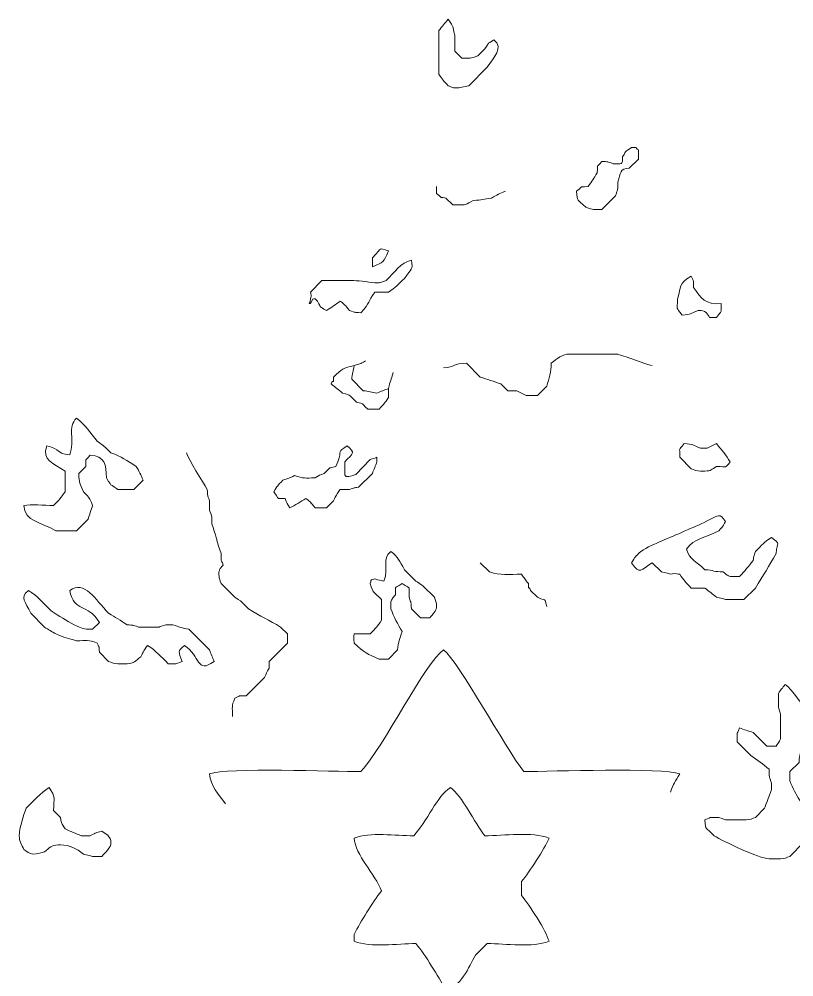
# Model space of a CAD drawing. Header units: centimetres. Extents: x -27.1 to 25.8, y -20 to 19.
# Drawn here: x -14.399 to -10.588, y -8.822 to -4.111 of the extents above; entities that cross this region are included whole.
import ezdxf

# ---------------------------------------------------------------- set-up
doc = ezdxf.new("R2010")
doc.units = ezdxf.units.CM
doc.header["$MEASUREMENT"] = 0
doc.layers.add('layer 1', color=7, linetype='Continuous')

msp = doc.modelspace()

# ---------------------------------------------------------------- linework, layer by layer
at = {"layer": 'layer 1', "color": 225, "lineweight": 0}
for points, knots in [([(-12.33386, -4.16777), (-12.33386, -4.16777), (-12.33386, -4.38215), (-12.33386, -4.38215), (-12.33386, -4.38215), (-12.31549, -4.40963), (-12.31313, -4.41212), (-12.28875, -4.43854), (-12.28875, -4.43854), (-12.28141, -4.4419), (-12.26187, -4.44984), (-12.25492, -4.44983), (-12.25492, -4.44983), (-12.22785, -4.44983), (-12.2122, -4.44329), (-12.18722, -4.43854), (-12.18722, -4.43854), (-12.18722, -4.43854), (-12.09694, -4.34829), (-12.09694, -4.34829), (-12.09694, -4.34829), (-12.06294, -4.29628), (-12.01435, -4.25475), (-12.0631, -4.21289), (-12.0631, -4.21289), (-12.10241, -4.2386), (-12.08174, -4.2197), (-12.10823, -4.25802), (-12.10823, -4.25802), (-12.10823, -4.25802), (-12.14207, -4.29186), (-12.14207, -4.29186), (-12.14207, -4.29186), (-12.18389, -4.30541), (-12.17437, -4.30315), (-12.22106, -4.30315), (-12.22106, -4.30315), (-12.22106, -4.30315), (-12.2549, -4.26931), (-12.2549, -4.26931), (-12.2549, -4.26931), (-12.2549, -4.26931), (-12.2549, -4.19032), (-12.2549, -4.19032), (-12.2549, -4.19032), (-12.27161, -4.13883), (-12.25665, -4.15637), (-12.28875, -4.11133), (-12.28875, -4.11133), (-12.30586, -4.13253), (-12.31676, -4.14652), (-12.33386, -4.16777)], [0, 0, 0, 0, 0.0714286, 0.0714286, 0.0714286, 0.0714286, 0.1428571, 0.1428571, 0.1428571, 0.1428571, 0.2142857, 0.2142857, 0.2142857, 0.2142857, 0.2857143, 0.2857143, 0.2857143, 0.2857143, 0.3571429, 0.3571429, 0.3571429, 0.3571429, 0.4285714, 0.4285714, 0.4285714, 0.4285714, 0.5, 0.5, 0.5, 0.5, 0.5714286, 0.5714286, 0.5714286, 0.5714286, 0.6428571, 0.6428571, 0.6428571, 0.6428571, 0.7142857, 0.7142857, 0.7142857, 0.7142857, 0.7857143, 0.7857143, 0.7857143, 0.7857143, 0.8571429, 0.8571429, 0.8571429, 0.8571429, 1, 1, 1, 1]), ([(-11.47634, -4.82216), (-11.50946, -4.81119), (-11.49711, -4.81363), (-11.53276, -4.81089), (-11.53276, -4.81089), (-11.56629, -4.85694), (-11.54952, -4.80856), (-11.5553, -4.86729), (-11.5553, -4.86729), (-11.57325, -4.89724), (-11.57743, -4.90585), (-11.60043, -4.93498), (-11.60043, -4.93498), (-11.65929, -4.93961), (-11.61156, -4.92528), (-11.65683, -4.95757), (-11.65683, -4.95757), (-11.65125, -5.01427), (-11.65644, -4.99084), (-11.61172, -5.03654), (-11.61172, -5.03654), (-11.56991, -5.05009), (-11.57942, -5.04783), (-11.53273, -5.04783), (-11.53273, -5.04783), (-11.53273, -5.04783), (-11.46504, -4.98012), (-11.46504, -4.98012), (-11.46504, -4.98012), (-11.45213, -4.94028), (-11.45472, -4.95678), (-11.45377, -4.91243), (-11.45377, -4.91243), (-11.43857, -4.86894), (-11.44467, -4.84475), (-11.39731, -4.84473), (-11.39731, -4.84473), (-11.39731, -4.84473), (-11.35219, -4.79962), (-11.35219, -4.79962), (-11.35219, -4.79962), (-11.35219, -4.79962), (-11.35218, -4.7545), (-11.35218, -4.7545), (-11.35218, -4.7545), (-11.37781, -4.74053), (-11.34521, -4.7432), (-11.38602, -4.7432), (-11.38602, -4.7432), (-11.42534, -4.76893), (-11.40468, -4.75001), (-11.43115, -4.78834), (-11.43115, -4.78834), (-11.42682, -4.82988), (-11.43894, -4.82219), (-11.47634, -4.82216)], [0, 0, 0, 0, 0.0666667, 0.0666667, 0.0666667, 0.0666667, 0.1333333, 0.1333333, 0.1333333, 0.1333333, 0.2, 0.2, 0.2, 0.2, 0.2666667, 0.2666667, 0.2666667, 0.2666667, 0.3333333, 0.3333333, 0.3333333, 0.3333333, 0.4, 0.4, 0.4, 0.4, 0.4666667, 0.4666667, 0.4666667, 0.4666667, 0.5333333, 0.5333333, 0.5333333, 0.5333333, 0.6, 0.6, 0.6, 0.6, 0.6666667, 0.6666667, 0.6666667, 0.6666667, 0.7333333, 0.7333333, 0.7333333, 0.7333333, 0.8, 0.8, 0.8, 0.8, 0.8666667, 0.8666667, 0.8666667, 0.8666667, 1, 1, 1, 1]), ([(-12.34511, -4.93498), (-12.34511, -4.93498), (-12.34511, -4.96882), (-12.34511, -4.96882), (-12.34511, -4.96882), (-12.2987, -5.00552), (-12.34373, -4.97953), (-12.29999, -4.9914), (-12.29999, -4.9914), (-12.29999, -4.9914), (-12.26613, -5.02525), (-12.26613, -5.02525), (-12.26613, -5.02525), (-12.26613, -5.02525), (-12.20973, -5.02524), (-12.20973, -5.02524), (-12.20973, -5.02524), (-12.18528, -5.01644), (-12.18594, -5.01528), (-12.1646, -5.00268), (-12.1646, -5.00268), (-12.12001, -5.00174), (-12.11594, -4.99459), (-12.07434, -4.99141), (-12.07434, -4.99141), (-12.04604, -4.97447), (-12.03693, -4.96969), (-12.00665, -4.95755)], [0, 0, 0, 0, 0.125, 0.125, 0.125, 0.125, 0.25, 0.25, 0.25, 0.25, 0.375, 0.375, 0.375, 0.375, 0.5, 0.5, 0.5, 0.5, 0.625, 0.625, 0.625, 0.625, 0.75, 0.75, 0.75, 0.75, 1, 1, 1, 1]), ([(-12.58208, -5.25091), (-12.635, -5.23557), (-12.60655, -5.23145), (-12.66107, -5.28475), (-12.66107, -5.28475), (-12.66107, -5.28475), (-12.66107, -5.32988), (-12.66107, -5.32988), (-12.66107, -5.32988), (-12.60354, -5.30555), (-12.6064, -5.30843), (-12.58208, -5.25091)], [0, 0, 0, 0, 0.25, 0.25, 0.25, 0.25, 0.5, 0.5, 0.5, 0.5, 1, 1, 1, 1]), ([(-12.95437, -5.48785), (-12.94777, -5.48402), (-12.93926, -5.48745), (-12.93181, -5.49912), (-12.93181, -5.49912), (-12.90747, -5.53949), (-12.92702, -5.51991), (-12.88668, -5.54424), (-12.88668, -5.54424), (-12.86156, -5.52888), (-12.84412, -5.5145), (-12.81899, -5.49912), (-12.81899, -5.49912), (-12.79168, -5.51953), (-12.80004, -5.51267), (-12.77386, -5.54425), (-12.77386, -5.54425), (-12.74074, -5.55522), (-12.75312, -5.55278), (-12.71747, -5.55552), (-12.71747, -5.55552), (-12.67123, -5.50547), (-12.68479, -5.50171), (-12.64977, -5.45399), (-12.64977, -5.45399), (-12.64977, -5.45399), (-12.58208, -5.45397), (-12.58208, -5.45397), (-12.58208, -5.45397), (-12.54661, -5.43001), (-12.53552, -5.41871), (-12.50309, -5.38629), (-12.50309, -5.38629), (-12.46956, -5.335), (-12.46005, -5.34792), (-12.46926, -5.29604), (-12.46926, -5.29604), (-12.52158, -5.31106), (-12.55144, -5.35563), (-12.59339, -5.39757), (-12.59339, -5.39757), (-12.62947, -5.40926), (-12.61106, -5.40582), (-12.64979, -5.40886), (-12.64979, -5.40886), (-12.6852, -5.40235), (-12.73987, -5.3968), (-12.76258, -5.39759), (-12.76258, -5.39759), (-12.76258, -5.39759), (-12.90925, -5.39757), (-12.90925, -5.39757), (-12.90925, -5.39757), (-12.90925, -5.39757), (-12.96567, -5.45399), (-12.96567, -5.45399), (-12.96567, -5.45399), (-12.96261, -5.46697), (-12.95911, -5.4745), (-12.97131, -5.51039), (-12.97131, -5.51039), (-12.96251, -5.50724), (-12.96918, -5.51632), (-12.95437, -5.48785)], [0, 0, 0, 0, 0.0588235, 0.0588235, 0.0588235, 0.0588235, 0.1176471, 0.1176471, 0.1176471, 0.1176471, 0.1764706, 0.1764706, 0.1764706, 0.1764706, 0.2352941, 0.2352941, 0.2352941, 0.2352941, 0.2941176, 0.2941176, 0.2941176, 0.2941176, 0.3529412, 0.3529412, 0.3529412, 0.3529412, 0.4117647, 0.4117647, 0.4117647, 0.4117647, 0.4705882, 0.4705882, 0.4705882, 0.4705882, 0.5294118, 0.5294118, 0.5294118, 0.5294118, 0.5882353, 0.5882353, 0.5882353, 0.5882353, 0.6470588, 0.6470588, 0.6470588, 0.6470588, 0.7058824, 0.7058824, 0.7058824, 0.7058824, 0.7647059, 0.7647059, 0.7647059, 0.7647059, 0.8235294, 0.8235294, 0.8235294, 0.8235294, 0.8823529, 0.8823529, 0.8823529, 0.8823529, 1, 1, 1, 1]), ([(-11.00243, -5.57808), (-11.00243, -5.57808), (-10.96859, -5.57809), (-10.96859, -5.57809), (-10.96859, -5.57809), (-10.93767, -5.5347), (-10.94734, -5.57099), (-10.94602, -5.51041), (-10.94602, -5.51041), (-11.02532, -5.51605), (-11.04166, -5.48623), (-11.08145, -5.43143), (-11.08145, -5.43143), (-11.08239, -5.38577), (-11.07844, -5.41105), (-11.09274, -5.37501), (-11.09274, -5.37501), (-11.15814, -5.41592), (-11.13932, -5.4227), (-11.16043, -5.48785), (-11.16043, -5.48785), (-11.16043, -5.54866), (-11.16979, -5.52199), (-11.13787, -5.56684), (-11.13787, -5.56684), (-11.09255, -5.56333), (-11.09871, -5.56023), (-11.05888, -5.54426), (-11.05888, -5.54426), (-11.02041, -5.54026), (-11.01186, -5.56534), (-11.00243, -5.57808)], [0, 0, 0, 0, 0.1111111, 0.1111111, 0.1111111, 0.1111111, 0.2222222, 0.2222222, 0.2222222, 0.2222222, 0.3333333, 0.3333333, 0.3333333, 0.3333333, 0.4444444, 0.4444444, 0.4444444, 0.4444444, 0.5555556, 0.5555556, 0.5555556, 0.5555556, 0.6666667, 0.6666667, 0.6666667, 0.6666667, 0.7777778, 0.7777778, 0.7777778, 0.7777778, 1, 1, 1, 1]), ([(-12.69491, -5.79246), (-12.72854, -5.81012), (-12.71738, -5.80581), (-12.75131, -5.81502), (-12.75131, -5.81502), (-12.80528, -5.82642), (-12.81081, -5.83263), (-12.85286, -5.87144), (-12.85286, -5.87144), (-12.85286, -5.9164), (-12.85098, -5.87469), (-12.86415, -5.90528), (-12.86415, -5.90528), (-12.84324, -5.92215), (-12.82858, -5.9335), (-12.80773, -5.95041), (-12.80773, -5.95041), (-12.7595, -5.96427), (-12.78015, -5.9563), (-12.74004, -5.99553), (-12.74004, -5.99553), (-12.69461, -6.00788), (-12.72482, -5.99226), (-12.68364, -6.02939), (-12.68364, -6.02939), (-12.68364, -6.02939), (-12.62724, -6.02937), (-12.62724, -6.02937), (-12.62724, -6.02937), (-12.60282, -6.00286), (-12.60061, -6.00032), (-12.5821, -5.97298), (-12.5821, -5.97298), (-12.5821, -5.97298), (-12.5821, -5.92785), (-12.5821, -5.92785), (-12.5821, -5.92785), (-12.5743, -5.89078), (-12.56735, -5.88593), (-12.55955, -5.84886)], [0, 0, 0, 0, 0.0909091, 0.0909091, 0.0909091, 0.0909091, 0.1818182, 0.1818182, 0.1818182, 0.1818182, 0.2727273, 0.2727273, 0.2727273, 0.2727273, 0.3636364, 0.3636364, 0.3636364, 0.3636364, 0.4545455, 0.4545455, 0.4545455, 0.4545455, 0.5454545, 0.5454545, 0.5454545, 0.5454545, 0.6363636, 0.6363636, 0.6363636, 0.6363636, 0.7272727, 0.7272727, 0.7272727, 0.7272727, 0.8181818, 0.8181818, 0.8181818, 0.8181818, 1, 1, 1, 1]), ([(-12.31126, -5.82632), (-12.25189, -5.82174), (-12.26366, -5.80517), (-12.19843, -5.80376), (-12.19843, -5.80376), (-12.19843, -5.80376), (-12.13074, -5.87145), (-12.13074, -5.87145), (-12.13074, -5.87145), (-12.097, -5.88313), (-12.06295, -5.89362), (-12.02919, -5.90529), (-12.02919, -5.90529), (-12.02919, -5.90529), (-11.99535, -5.93915), (-11.99535, -5.93915), (-11.99535, -5.93915), (-11.99535, -5.93915), (-11.95023, -5.93915), (-11.95023, -5.93915), (-11.95023, -5.93915), (-11.94303, -5.94325), (-11.91293, -5.9576), (-11.9051, -5.9617), (-11.9051, -5.9617), (-11.9051, -5.9617), (-11.8487, -5.96171), (-11.8487, -5.96171), (-11.8487, -5.96171), (-11.8487, -5.96171), (-11.80357, -5.91657), (-11.80357, -5.91657), (-11.80357, -5.91657), (-11.7915, -5.87937), (-11.78193, -5.84612), (-11.78101, -5.80376), (-11.78101, -5.80376), (-11.75336, -5.78194), (-11.72718, -5.75862), (-11.69074, -5.75863), (-11.69074, -5.75863), (-11.69074, -5.75863), (-11.48765, -5.75862), (-11.48765, -5.75862), (-11.48765, -5.75862), (-11.48765, -5.75862), (-11.45381, -5.75863), (-11.45381, -5.75863), (-11.45381, -5.75863), (-11.40793, -5.77349), (-11.32345, -5.80683), (-11.28456, -5.81502)], [0, 0, 0, 0, 0.0714286, 0.0714286, 0.0714286, 0.0714286, 0.1428571, 0.1428571, 0.1428571, 0.1428571, 0.2142857, 0.2142857, 0.2142857, 0.2142857, 0.2857143, 0.2857143, 0.2857143, 0.2857143, 0.3571429, 0.3571429, 0.3571429, 0.3571429, 0.4285714, 0.4285714, 0.4285714, 0.4285714, 0.5, 0.5, 0.5, 0.5, 0.5714286, 0.5714286, 0.5714286, 0.5714286, 0.6428571, 0.6428571, 0.6428571, 0.6428571, 0.7142857, 0.7142857, 0.7142857, 0.7142857, 0.7857143, 0.7857143, 0.7857143, 0.7857143, 0.8571429, 0.8571429, 0.8571429, 0.8571429, 1, 1, 1, 1]), ([(-12.75128, -5.81502), (-12.75603, -5.84012), (-12.76051, -5.85593), (-12.76258, -5.88271), (-12.76258, -5.88271), (-12.76258, -5.88271), (-12.70615, -5.93914), (-12.70615, -5.93914), (-12.70615, -5.93914), (-12.67937, -5.94119), (-12.66357, -5.94566), (-12.63846, -5.9504), (-12.63846, -5.9504), (-12.61997, -5.94282), (-12.60064, -5.93529), (-12.58206, -5.92785)], [0, 0, 0, 0, 0.2, 0.2, 0.2, 0.2, 0.4, 0.4, 0.4, 0.4, 0.6, 0.6, 0.6, 0.6, 1, 1, 1, 1]), ([(-13.82309, -6.31149), (-13.87089, -6.28023), (-13.89475, -6.26483), (-13.94721, -6.2438), (-13.94721, -6.2438), (-13.97689, -6.21474), (-13.9832, -6.2088), (-14.0149, -6.18737), (-14.0149, -6.18737), (-14.04808, -6.14646), (-14.07585, -6.10144), (-14.11645, -6.07455), (-14.11645, -6.07455), (-14.16476, -6.11605), (-14.12147, -6.18083), (-14.15029, -6.25507), (-14.15029, -6.25507), (-14.22119, -6.24807), (-14.18894, -6.22557), (-14.26311, -6.20995), (-14.26311, -6.20995), (-14.28904, -6.28068), (-14.23094, -6.29606), (-14.17285, -6.33406), (-14.17285, -6.33406), (-14.17285, -6.33406), (-14.17286, -6.4356), (-14.17286, -6.4356), (-14.17286, -6.4356), (-14.19429, -6.4673), (-14.20024, -6.47363), (-14.22925, -6.50329), (-14.22925, -6.50329), (-14.27895, -6.50329), (-14.33983, -6.4961), (-14.37593, -6.50329), (-14.37593, -6.50329), (-14.37313, -6.58399), (-14.28887, -6.58493), (-14.21798, -6.6274), (-14.21798, -6.6274), (-14.21798, -6.6274), (-14.11643, -6.6274), (-14.11643, -6.6274), (-14.11643, -6.6274), (-14.11643, -6.6274), (-14.06002, -6.57098), (-14.06002, -6.57098), (-14.06002, -6.57098), (-14.05221, -6.5484), (-14.04529, -6.52589), (-14.03746, -6.50329), (-14.03746, -6.50329), (-14.05666, -6.45786), (-14.04624, -6.47498), (-14.08259, -6.43559), (-14.08259, -6.43559), (-14.0998, -6.39265), (-14.10405, -6.39571), (-14.10515, -6.34533), (-14.10515, -6.34533), (-14.10515, -6.34533), (-14.07132, -6.3115), (-14.07132, -6.3115), (-14.07132, -6.3115), (-14.06668, -6.25261), (-14.08101, -6.30036), (-14.04874, -6.25508), (-14.04874, -6.25508), (-13.97695, -6.26218), (-13.97121, -6.30206), (-13.96976, -6.3679), (-13.96976, -6.3679), (-13.96909, -6.36925), (-13.94842, -6.39983), (-13.9472, -6.40176), (-13.9472, -6.40176), (-13.94586, -6.40243), (-13.91527, -6.42308), (-13.91335, -6.42432), (-13.91335, -6.42432), (-13.91335, -6.42432), (-13.83436, -6.42432), (-13.83436, -6.42432), (-13.83436, -6.42432), (-13.83436, -6.42432), (-13.78923, -6.37919), (-13.78923, -6.37919), (-13.78923, -6.37919), (-13.80146, -6.34876), (-13.80633, -6.33991), (-13.82309, -6.31149)], [0, 0, 0, 0, 0.0416667, 0.0416667, 0.0416667, 0.0416667, 0.0833333, 0.0833333, 0.0833333, 0.0833333, 0.125, 0.125, 0.125, 0.125, 0.1666667, 0.1666667, 0.1666667, 0.1666667, 0.2083333, 0.2083333, 0.2083333, 0.2083333, 0.25, 0.25, 0.25, 0.25, 0.2916667, 0.2916667, 0.2916667, 0.2916667, 0.3333333, 0.3333333, 0.3333333, 0.3333333, 0.375, 0.375, 0.375, 0.375, 0.4166667, 0.4166667, 0.4166667, 0.4166667, 0.4583333, 0.4583333, 0.4583333, 0.4583333, 0.5, 0.5, 0.5, 0.5, 0.5416667, 0.5416667, 0.5416667, 0.5416667, 0.5833333, 0.5833333, 0.5833333, 0.5833333, 0.625, 0.625, 0.625, 0.625, 0.6666667, 0.6666667, 0.6666667, 0.6666667, 0.7083333, 0.7083333, 0.7083333, 0.7083333, 0.75, 0.75, 0.75, 0.75, 0.7916667, 0.7916667, 0.7916667, 0.7916667, 0.8333333, 0.8333333, 0.8333333, 0.8333333, 0.875, 0.875, 0.875, 0.875, 0.9166667, 0.9166667, 0.9166667, 0.9166667, 1, 1, 1, 1]), ([(-12.79683, -6.34429), (-12.79686, -6.36833), (-12.78285, -6.36396), (-12.74301, -6.35103), (-12.74301, -6.35103), (-12.74301, -6.35103), (-12.67235, -6.27763), (-12.67235, -6.27763), (-12.67235, -6.27763), (-12.67168, -6.27736), (-12.64041, -6.26701), (-12.63846, -6.26633), (-12.63846, -6.26633), (-12.63846, -6.26633), (-12.63844, -6.28888), (-12.63844, -6.28888), (-12.63844, -6.28888), (-12.64588, -6.30748), (-12.6534, -6.32679), (-12.66099, -6.34532), (-12.66099, -6.34532), (-12.66099, -6.34532), (-12.72868, -6.413), (-12.72868, -6.413), (-12.72868, -6.413), (-12.75447, -6.41799), (-12.74607, -6.41434), (-12.7738, -6.42429), (-12.7738, -6.42429), (-12.7738, -6.42429), (-12.81893, -6.42428), (-12.81893, -6.42428), (-12.81893, -6.42428), (-12.84012, -6.45316), (-12.83828, -6.45019), (-12.85278, -6.48071), (-12.85278, -6.48071), (-12.85278, -6.48071), (-12.88662, -6.51455), (-12.88662, -6.51455), (-12.88662, -6.51455), (-12.88662, -6.51455), (-12.94302, -6.51454), (-12.94302, -6.51454), (-12.94302, -6.51454), (-12.96921, -6.48298), (-12.96085, -6.48983), (-12.98815, -6.46942), (-12.98815, -6.46942), (-13.01411, -6.48472), (-13.03964, -6.50292), (-13.06714, -6.51455), (-13.06714, -6.51455), (-13.08048, -6.49368), (-13.08126, -6.4929), (-13.08973, -6.46942), (-13.08973, -6.46942), (-13.08973, -6.46942), (-13.1236, -6.46941), (-13.1236, -6.46941), (-13.1236, -6.46941), (-13.1248, -6.46777), (-13.14569, -6.43609), (-13.14617, -6.43556), (-13.14617, -6.43556), (-13.12686, -6.40354), (-13.12947, -6.40821), (-13.10104, -6.37917), (-13.10104, -6.37917), (-13.07728, -6.37128), (-13.06689, -6.36694), (-13.04463, -6.35659), (-13.04463, -6.35659), (-12.9978, -6.37178), (-12.99436, -6.36789), (-12.94308, -6.36787), (-12.94308, -6.36787), (-12.92126, -6.35391), (-12.92126, -6.35487), (-12.89796, -6.34533), (-12.89796, -6.34533), (-12.85658, -6.30721), (-12.88538, -6.32408), (-12.84157, -6.31147), (-12.84157, -6.31147), (-12.84157, -6.31147), (-12.8303, -6.2889), (-12.8303, -6.2889), (-12.8303, -6.2889), (-12.81017, -6.2269), (-12.8359, -6.24436), (-12.78517, -6.20994), (-12.78517, -6.20994), (-12.7425, -6.24657), (-12.7576, -6.2458), (-12.79646, -6.28891), (-12.79646, -6.28891), (-12.79646, -6.28891), (-12.79683, -6.34429), (-12.79683, -6.34429)], [0, 0, 0, 0, 0.0384615, 0.0384615, 0.0384615, 0.0384615, 0.0769231, 0.0769231, 0.0769231, 0.0769231, 0.1153846, 0.1153846, 0.1153846, 0.1153846, 0.1538462, 0.1538462, 0.1538462, 0.1538462, 0.1923077, 0.1923077, 0.1923077, 0.1923077, 0.2307692, 0.2307692, 0.2307692, 0.2307692, 0.2692308, 0.2692308, 0.2692308, 0.2692308, 0.3076923, 0.3076923, 0.3076923, 0.3076923, 0.3461538, 0.3461538, 0.3461538, 0.3461538, 0.3846154, 0.3846154, 0.3846154, 0.3846154, 0.4230769, 0.4230769, 0.4230769, 0.4230769, 0.4615385, 0.4615385, 0.4615385, 0.4615385, 0.5, 0.5, 0.5, 0.5, 0.5384615, 0.5384615, 0.5384615, 0.5384615, 0.5769231, 0.5769231, 0.5769231, 0.5769231, 0.6153846, 0.6153846, 0.6153846, 0.6153846, 0.6538462, 0.6538462, 0.6538462, 0.6538462, 0.6923077, 0.6923077, 0.6923077, 0.6923077, 0.7307692, 0.7307692, 0.7307692, 0.7307692, 0.7692308, 0.7692308, 0.7692308, 0.7692308, 0.8076923, 0.8076923, 0.8076923, 0.8076923, 0.8461538, 0.8461538, 0.8461538, 0.8461538, 0.8846154, 0.8846154, 0.8846154, 0.8846154, 0.9230769, 0.9230769, 0.9230769, 0.9230769, 1, 1, 1, 1]), ([(-10.96867, -6.19865), (-10.97587, -6.20275), (-11.00599, -6.2171), (-11.01379, -6.22121), (-11.01379, -6.22121), (-11.01379, -6.22121), (-11.04763, -6.2212), (-11.04763, -6.2212), (-11.04763, -6.2212), (-11.08745, -6.20525), (-11.08129, -6.20212), (-11.12662, -6.19864), (-11.12662, -6.19864), (-11.15754, -6.24203), (-11.14787, -6.20574), (-11.14918, -6.26633), (-11.14918, -6.26633), (-11.14918, -6.26633), (-11.09278, -6.32274), (-11.09278, -6.32274), (-11.09278, -6.32274), (-11.0763, -6.32867), (-11.06705, -6.33401), (-11.04765, -6.33401), (-11.04765, -6.33401), (-11.04765, -6.33401), (-11.02509, -6.33401), (-11.02509, -6.33401), (-11.02509, -6.33401), (-10.99225, -6.33401), (-10.99442, -6.32631), (-10.96869, -6.31147), (-10.96869, -6.31147), (-10.90953, -6.31146), (-10.9295, -6.32207), (-10.901, -6.2889), (-10.901, -6.2889), (-10.92029, -6.2574), (-10.94457, -6.22839), (-10.96867, -6.19865)], [0, 0, 0, 0, 0.0909091, 0.0909091, 0.0909091, 0.0909091, 0.1818182, 0.1818182, 0.1818182, 0.1818182, 0.2727273, 0.2727273, 0.2727273, 0.2727273, 0.3636364, 0.3636364, 0.3636364, 0.3636364, 0.4545455, 0.4545455, 0.4545455, 0.4545455, 0.5454545, 0.5454545, 0.5454545, 0.5454545, 0.6363636, 0.6363636, 0.6363636, 0.6363636, 0.7272727, 0.7272727, 0.7272727, 0.7272727, 0.8181818, 0.8181818, 0.8181818, 0.8181818, 1, 1, 1, 1]), ([(-13.57497, -6.24377), (-13.56479, -6.27918), (-13.49654, -6.38568), (-13.47342, -6.42428), (-13.47342, -6.42428), (-13.47036, -6.46302), (-13.47382, -6.44463), (-13.46213, -6.48069), (-13.46213, -6.48069), (-13.46213, -6.48069), (-13.46213, -6.52581), (-13.46213, -6.52581), (-13.46213, -6.52581), (-13.46186, -6.52648), (-13.45153, -6.55779), (-13.45085, -6.55965), (-13.45085, -6.55965), (-13.45085, -6.55965), (-13.45085, -6.5935), (-13.45085, -6.5935), (-13.45085, -6.5935), (-13.43389, -6.64258), (-13.4227, -6.69111), (-13.40573, -6.74018), (-13.40573, -6.74018), (-13.40573, -6.78552), (-13.40768, -6.76251), (-13.39444, -6.79659), (-13.39444, -6.79659), (-13.41788, -6.82003), (-13.40937, -6.81701), (-13.417, -6.83042), (-13.417, -6.83042), (-13.41396, -6.86917), (-13.4174, -6.85076), (-13.40574, -6.88684), (-13.40574, -6.88684), (-13.40574, -6.88684), (-13.33804, -6.95454), (-13.33804, -6.95454), (-13.33804, -6.95454), (-13.3367, -6.95521), (-13.30611, -6.97588), (-13.3042, -6.97709), (-13.3042, -6.97709), (-13.3042, -6.97709), (-13.27035, -7.01095), (-13.27035, -7.01095), (-13.27035, -7.01095), (-13.2141, -7.04772), (-13.16742, -7.06824), (-13.11239, -7.10121), (-13.11239, -7.10121), (-13.11239, -7.10121), (-13.07854, -7.13504), (-13.07854, -7.13504), (-13.07854, -7.13504), (-13.07854, -7.13504), (-13.07856, -7.18017), (-13.07856, -7.18017), (-13.07856, -7.18017), (-13.07856, -7.18017), (-13.16882, -7.27043), (-13.16882, -7.27043), (-13.16882, -7.27043), (-13.16882, -7.27043), (-13.16882, -7.30427), (-13.16882, -7.30427), (-13.16882, -7.30427), (-13.18279, -7.32611), (-13.18184, -7.32609), (-13.19138, -7.34942), (-13.19138, -7.34942), (-13.19138, -7.34942), (-13.28164, -7.43967), (-13.28164, -7.43967), (-13.28164, -7.43967), (-13.32698, -7.43968), (-13.30395, -7.43773), (-13.33805, -7.45095), (-13.33805, -7.45095), (-13.35481, -7.49414), (-13.34933, -7.49236), (-13.34933, -7.54121)], [0, 0, 0, 0, 0.0454545, 0.0454545, 0.0454545, 0.0454545, 0.0909091, 0.0909091, 0.0909091, 0.0909091, 0.1363636, 0.1363636, 0.1363636, 0.1363636, 0.1818182, 0.1818182, 0.1818182, 0.1818182, 0.2272727, 0.2272727, 0.2272727, 0.2272727, 0.2727273, 0.2727273, 0.2727273, 0.2727273, 0.3181818, 0.3181818, 0.3181818, 0.3181818, 0.3636364, 0.3636364, 0.3636364, 0.3636364, 0.4090909, 0.4090909, 0.4090909, 0.4090909, 0.4545455, 0.4545455, 0.4545455, 0.4545455, 0.5, 0.5, 0.5, 0.5, 0.5454545, 0.5454545, 0.5454545, 0.5454545, 0.5909091, 0.5909091, 0.5909091, 0.5909091, 0.6363636, 0.6363636, 0.6363636, 0.6363636, 0.6818182, 0.6818182, 0.6818182, 0.6818182, 0.7272727, 0.7272727, 0.7272727, 0.7272727, 0.7727273, 0.7727273, 0.7727273, 0.7727273, 0.8181818, 0.8181818, 0.8181818, 0.8181818, 0.8636364, 0.8636364, 0.8636364, 0.8636364, 0.9090909, 0.9090909, 0.9090909, 0.9090909, 1, 1, 1, 1]), ([(-10.69789, -6.66122), (-10.7359, -6.68448), (-10.74374, -6.6958), (-10.77686, -6.7289), (-10.77686, -6.7289), (-10.78684, -6.75665), (-10.78316, -6.74825), (-10.78815, -6.77404), (-10.78815, -6.77404), (-10.81338, -6.80515), (-10.8257, -6.82219), (-10.85584, -6.85302), (-10.85584, -6.85302), (-10.85584, -6.85302), (-10.90097, -6.85302), (-10.90097, -6.85302), (-10.90097, -6.85302), (-10.92857, -6.84044), (-10.91194, -6.84853), (-10.93481, -6.83047), (-10.93481, -6.83047), (-10.97942, -6.82953), (-10.98347, -6.82236), (-11.02508, -6.81919), (-11.02508, -6.81919), (-11.07191, -6.77338), (-11.0993, -6.77341), (-11.11534, -6.71763), (-11.11534, -6.71763), (-11.07876, -6.66244), (-11.02201, -6.66606), (-10.95739, -6.62737), (-10.95739, -6.62737), (-10.93093, -6.60092), (-10.93928, -6.60831), (-10.92354, -6.58224), (-10.92354, -6.58224), (-10.95477, -6.54017), (-10.9542, -6.54963), (-11.0138, -6.57911), (-11.0138, -6.57911), (-11.05525, -6.59962), (-11.08557, -6.61172), (-11.12664, -6.63016), (-11.12664, -6.63016), (-11.19966, -6.66295), (-11.27288, -6.68812), (-11.34102, -6.72892), (-11.34102, -6.72892), (-11.36969, -6.75759), (-11.36709, -6.75418), (-11.38614, -6.78535), (-11.38614, -6.78535), (-11.34361, -6.84804), (-11.34127, -6.81878), (-11.28459, -6.78534), (-11.28459, -6.78534), (-11.28459, -6.78534), (-11.23947, -6.83047), (-11.23947, -6.83047), (-11.23947, -6.83047), (-11.21524, -6.83555), (-11.22005, -6.83322), (-11.19434, -6.84174), (-11.19434, -6.84174), (-11.16104, -6.83476), (-11.16034, -6.84107), (-11.14921, -6.84175), (-11.14921, -6.84175), (-11.12779, -6.87344), (-11.12183, -6.87978), (-11.09281, -6.90944), (-11.09281, -6.90944), (-11.09281, -6.90944), (-11.02512, -6.90946), (-11.02512, -6.90946), (-11.02512, -6.90946), (-11.00422, -6.9263), (-10.98957, -6.93767), (-10.96872, -6.95457), (-10.96872, -6.95457), (-10.94448, -6.95965), (-10.9493, -6.95732), (-10.92359, -6.96586), (-10.92359, -6.96586), (-10.92359, -6.96586), (-10.83334, -6.96586), (-10.83334, -6.96586), (-10.83334, -6.96586), (-10.83334, -6.96586), (-10.77691, -6.90944), (-10.77691, -6.90944), (-10.77691, -6.90944), (-10.73753, -6.84923), (-10.71074, -6.79927), (-10.67537, -6.7402), (-10.67537, -6.7402), (-10.67196, -6.67827), (-10.64922, -6.69898), (-10.69789, -6.66122)], [0, 0, 0, 0, 0.0384615, 0.0384615, 0.0384615, 0.0384615, 0.0769231, 0.0769231, 0.0769231, 0.0769231, 0.1153846, 0.1153846, 0.1153846, 0.1153846, 0.1538462, 0.1538462, 0.1538462, 0.1538462, 0.1923077, 0.1923077, 0.1923077, 0.1923077, 0.2307692, 0.2307692, 0.2307692, 0.2307692, 0.2692308, 0.2692308, 0.2692308, 0.2692308, 0.3076923, 0.3076923, 0.3076923, 0.3076923, 0.3461538, 0.3461538, 0.3461538, 0.3461538, 0.3846154, 0.3846154, 0.3846154, 0.3846154, 0.4230769, 0.4230769, 0.4230769, 0.4230769, 0.4615385, 0.4615385, 0.4615385, 0.4615385, 0.5, 0.5, 0.5, 0.5, 0.5384615, 0.5384615, 0.5384615, 0.5384615, 0.5769231, 0.5769231, 0.5769231, 0.5769231, 0.6153846, 0.6153846, 0.6153846, 0.6153846, 0.6538462, 0.6538462, 0.6538462, 0.6538462, 0.6923077, 0.6923077, 0.6923077, 0.6923077, 0.7307692, 0.7307692, 0.7307692, 0.7307692, 0.7692308, 0.7692308, 0.7692308, 0.7692308, 0.8076923, 0.8076923, 0.8076923, 0.8076923, 0.8461538, 0.8461538, 0.8461538, 0.8461538, 0.8846154, 0.8846154, 0.8846154, 0.8846154, 0.9230769, 0.9230769, 0.9230769, 0.9230769, 1, 1, 1, 1]), ([(-12.60456, -6.87561), (-12.6288, -6.87052), (-12.62398, -6.87285), (-12.64969, -6.86432), (-12.64969, -6.86432), (-12.67846, -6.87517), (-12.66139, -6.85811), (-12.67225, -6.88688), (-12.67225, -6.88688), (-12.65795, -6.93663), (-12.65551, -6.92621), (-12.61585, -6.96587), (-12.61585, -6.96587), (-12.61585, -6.96587), (-12.61585, -7.06742), (-12.61585, -7.06742), (-12.61585, -7.06742), (-12.63727, -7.09912), (-12.64324, -7.10544), (-12.67227, -7.13511), (-12.67227, -7.13511), (-12.67227, -7.13511), (-12.75124, -7.13511), (-12.75124, -7.13511), (-12.75124, -7.13511), (-12.75244, -7.15261), (-12.75509, -7.14664), (-12.75124, -7.18024), (-12.75124, -7.18024), (-12.70425, -7.22362), (-12.68249, -7.23703), (-12.62714, -7.25923), (-12.62714, -7.25923), (-12.62714, -7.25923), (-12.58201, -7.25924), (-12.58201, -7.25924), (-12.58201, -7.25924), (-12.58201, -7.25924), (-12.53687, -7.2141), (-12.53687, -7.2141), (-12.53687, -7.2141), (-12.53368, -7.17242), (-12.52708, -7.16075), (-12.51433, -7.12385), (-12.51433, -7.12385), (-12.53743, -7.08527), (-12.5542, -7.05222), (-12.57072, -7.011), (-12.57072, -7.011), (-12.57072, -7.011), (-12.57072, -6.97716), (-12.57072, -6.97716), (-12.57072, -6.97716), (-12.55815, -6.94955), (-12.56624, -6.9662), (-12.54816, -6.94331), (-12.54816, -6.94331), (-12.54265, -6.88732), (-12.56243, -6.91955), (-12.51432, -6.88693), (-12.51432, -6.88693), (-12.46842, -6.91806), (-12.48179, -6.89389), (-12.48047, -6.95461), (-12.48047, -6.95461), (-12.4695, -6.98773), (-12.47194, -6.97537), (-12.4692, -7.01102), (-12.4692, -7.01102), (-12.4692, -7.01102), (-12.42407, -7.05615), (-12.42407, -7.05615), (-12.42407, -7.05615), (-12.42407, -7.05615), (-12.37894, -7.05616), (-12.37894, -7.05616), (-12.37894, -7.05616), (-12.36623, -7.0404), (-12.34509, -7.02118), (-12.34511, -6.99973), (-12.34511, -6.99973), (-12.34509, -6.9801), (-12.35079, -6.97144), (-12.35638, -6.95461), (-12.35638, -6.95461), (-12.35638, -6.95461), (-12.4128, -6.89821), (-12.4128, -6.89821), (-12.4128, -6.89821), (-12.41413, -6.89754), (-12.44471, -6.87686), (-12.44663, -6.87564), (-12.44663, -6.87564), (-12.44663, -6.87564), (-12.50303, -6.81925), (-12.50303, -6.81925), (-12.50303, -6.81925), (-12.52897, -6.77593), (-12.5314, -6.75866), (-12.57072, -6.72896), (-12.57072, -6.72896), (-12.61797, -6.76954), (-12.57696, -6.80448), (-12.60456, -6.87561)], [0, 0, 0, 0, 0.037037, 0.037037, 0.037037, 0.037037, 0.0740741, 0.0740741, 0.0740741, 0.0740741, 0.1111111, 0.1111111, 0.1111111, 0.1111111, 0.1481481, 0.1481481, 0.1481481, 0.1481481, 0.1851852, 0.1851852, 0.1851852, 0.1851852, 0.2222222, 0.2222222, 0.2222222, 0.2222222, 0.2592593, 0.2592593, 0.2592593, 0.2592593, 0.2962963, 0.2962963, 0.2962963, 0.2962963, 0.3333333, 0.3333333, 0.3333333, 0.3333333, 0.3703704, 0.3703704, 0.3703704, 0.3703704, 0.4074074, 0.4074074, 0.4074074, 0.4074074, 0.4444444, 0.4444444, 0.4444444, 0.4444444, 0.4814815, 0.4814815, 0.4814815, 0.4814815, 0.5185185, 0.5185185, 0.5185185, 0.5185185, 0.5555556, 0.5555556, 0.5555556, 0.5555556, 0.5925926, 0.5925926, 0.5925926, 0.5925926, 0.6296296, 0.6296296, 0.6296296, 0.6296296, 0.6666667, 0.6666667, 0.6666667, 0.6666667, 0.7037037, 0.7037037, 0.7037037, 0.7037037, 0.7407407, 0.7407407, 0.7407407, 0.7407407, 0.7777778, 0.7777778, 0.7777778, 0.7777778, 0.8148148, 0.8148148, 0.8148148, 0.8148148, 0.8518519, 0.8518519, 0.8518519, 0.8518519, 0.8888889, 0.8888889, 0.8888889, 0.8888889, 0.9259259, 0.9259259, 0.9259259, 0.9259259, 1, 1, 1, 1]), ([(-12.1307, -6.78534), (-12.1307, -6.78534), (-12.08558, -6.83047), (-12.08558, -6.83047), (-12.08558, -6.83047), (-12.03201, -6.84784), (-11.98745, -6.84175), (-11.92762, -6.84174), (-11.92762, -6.84174), (-11.91396, -6.86309), (-11.91026, -6.86644), (-11.89377, -6.88688), (-11.89377, -6.88688), (-11.89377, -6.93184), (-11.89566, -6.89014), (-11.8825, -6.92073), (-11.8825, -6.92073), (-11.8825, -6.92073), (-11.84867, -6.95456), (-11.84867, -6.95456), (-11.84867, -6.95456), (-11.79531, -6.9811), (-11.81945, -6.94978), (-11.80353, -6.99967)], [0, 0, 0, 0, 0.1428571, 0.1428571, 0.1428571, 0.1428571, 0.2857143, 0.2857143, 0.2857143, 0.2857143, 0.4285714, 0.4285714, 0.4285714, 0.4285714, 0.5714286, 0.5714286, 0.5714286, 0.5714286, 0.7142857, 0.7142857, 0.7142857, 0.7142857, 1, 1, 1, 1]), ([(-13.46209, -7.21408), (-13.46209, -7.21408), (-13.56364, -7.11254), (-13.56364, -7.11254), (-13.56364, -7.11254), (-13.59562, -7.10647), (-13.61296, -7.10023), (-13.64261, -7.08998), (-13.64261, -7.08998), (-13.64261, -7.08998), (-13.67646, -7.08998), (-13.67646, -7.08998), (-13.67646, -7.08998), (-13.67712, -7.09025), (-13.70841, -7.10057), (-13.7103, -7.10124), (-13.7103, -7.10124), (-13.7103, -7.10124), (-13.7667, -7.10125), (-13.7667, -7.10125), (-13.7667, -7.10125), (-13.7667, -7.10125), (-13.77799, -7.10125), (-13.77799, -7.10125), (-13.77799, -7.10125), (-13.77799, -7.10125), (-13.81183, -7.10124), (-13.81183, -7.10124), (-13.81183, -7.10124), (-13.84495, -7.09026), (-13.83259, -7.09271), (-13.86824, -7.08998), (-13.86824, -7.08998), (-13.89947, -7.06955), (-13.92698, -7.05242), (-13.9585, -7.03355), (-13.9585, -7.03355), (-14.02458, -6.96748), (-14.07689, -6.86842), (-14.15031, -6.92073), (-14.15031, -6.92073), (-14.12667, -7.03291), (-14.06417, -6.97973), (-14.00363, -7.07869), (-14.00363, -7.07869), (-14.00363, -7.07869), (-14.03747, -7.11252), (-14.03747, -7.11252), (-14.03747, -7.11252), (-14.08934, -7.11133), (-14.08343, -7.11055), (-14.12773, -7.08996), (-14.12773, -7.08996), (-14.16837, -7.06823), (-14.20135, -7.04793), (-14.24057, -7.02227), (-14.24057, -7.02227), (-14.27974, -6.9831), (-14.30878, -6.94803), (-14.3534, -6.92073), (-14.3534, -6.92073), (-14.39883, -6.95976), (-14.36612, -6.97368), (-14.34212, -7.03355), (-14.34212, -7.03355), (-14.34212, -7.03355), (-14.27443, -7.10125), (-14.27443, -7.10125), (-14.27443, -7.10125), (-14.25404, -7.11487), (-14.23905, -7.12385), (-14.21802, -7.13508), (-14.21802, -7.13508), (-14.17724, -7.15404), (-14.15744, -7.15565), (-14.11649, -7.16892), (-14.11649, -7.16892), (-14.06648, -7.16894), (-14.05936, -7.16297), (-14.01493, -7.18021), (-14.01493, -7.18021), (-14.00088, -7.21282), (-14.00687, -7.1843), (-14.00364, -7.22534), (-14.00364, -7.22534), (-14.00364, -7.22534), (-13.95851, -7.27047), (-13.95851, -7.27047), (-13.95851, -7.27047), (-13.94204, -7.2764), (-13.93278, -7.28174), (-13.9134, -7.28174), (-13.9134, -7.28174), (-13.9134, -7.28174), (-13.86826, -7.28176), (-13.86826, -7.28176), (-13.86826, -7.28176), (-13.83475, -7.28176), (-13.82551, -7.26757), (-13.80058, -7.2479), (-13.80058, -7.2479), (-13.78608, -7.21741), (-13.78791, -7.22035), (-13.76672, -7.19151), (-13.76672, -7.19151), (-13.72422, -7.22022), (-13.70335, -7.24359), (-13.66517, -7.28177), (-13.66517, -7.28177), (-13.6188, -7.28176), (-13.63607, -7.28547), (-13.59748, -7.27047), (-13.59748, -7.27047), (-13.61415, -7.21904), (-13.62211, -7.22234), (-13.58619, -7.1915), (-13.58619, -7.1915), (-13.50507, -7.24226), (-13.52964, -7.33468), (-13.43953, -7.27049), (-13.43953, -7.27049), (-13.44738, -7.25135), (-13.45528, -7.23347), (-13.46209, -7.21408)], [0, 0, 0, 0, 0.03125, 0.03125, 0.03125, 0.03125, 0.0625, 0.0625, 0.0625, 0.0625, 0.09375, 0.09375, 0.09375, 0.09375, 0.125, 0.125, 0.125, 0.125, 0.15625, 0.15625, 0.15625, 0.15625, 0.1875, 0.1875, 0.1875, 0.1875, 0.21875, 0.21875, 0.21875, 0.21875, 0.25, 0.25, 0.25, 0.25, 0.28125, 0.28125, 0.28125, 0.28125, 0.3125, 0.3125, 0.3125, 0.3125, 0.34375, 0.34375, 0.34375, 0.34375, 0.375, 0.375, 0.375, 0.375, 0.40625, 0.40625, 0.40625, 0.40625, 0.4375, 0.4375, 0.4375, 0.4375, 0.46875, 0.46875, 0.46875, 0.46875, 0.5, 0.5, 0.5, 0.5, 0.53125, 0.53125, 0.53125, 0.53125, 0.5625, 0.5625, 0.5625, 0.5625, 0.59375, 0.59375, 0.59375, 0.59375, 0.625, 0.625, 0.625, 0.625, 0.65625, 0.65625, 0.65625, 0.65625, 0.6875, 0.6875, 0.6875, 0.6875, 0.71875, 0.71875, 0.71875, 0.71875, 0.75, 0.75, 0.75, 0.75, 0.78125, 0.78125, 0.78125, 0.78125, 0.8125, 0.8125, 0.8125, 0.8125, 0.84375, 0.84375, 0.84375, 0.84375, 0.875, 0.875, 0.875, 0.875, 0.90625, 0.90625, 0.90625, 0.90625, 0.9375, 0.9375, 0.9375, 0.9375, 1, 1, 1, 1]), ([(-13.38307, -7.97003), (-13.42031, -7.92409), (-13.45753, -7.88227), (-13.46206, -7.82334), (-13.46206, -7.82334), (-13.3804, -7.79166), (-12.84843, -7.81205), (-12.71741, -7.81205), (-12.71741, -7.81205), (-12.60765, -7.69317), (-12.39905, -7.27229), (-12.31125, -7.21408), (-12.31125, -7.21408), (-12.23556, -7.27118), (-12.00726, -7.6969), (-11.91636, -7.81207), (-11.91636, -7.81207), (-11.78242, -7.81205), (-11.23202, -7.79117), (-11.14911, -7.82335), (-11.14911, -7.82335), (-11.16974, -7.86189), (-11.18281, -7.87053), (-11.19424, -7.9136)], [0, 0, 0, 0, 0.1428571, 0.1428571, 0.1428571, 0.1428571, 0.2857143, 0.2857143, 0.2857143, 0.2857143, 0.4285714, 0.4285714, 0.4285714, 0.4285714, 0.5714286, 0.5714286, 0.5714286, 0.5714286, 0.7142857, 0.7142857, 0.7142857, 0.7142857, 1, 1, 1, 1]), ([(-10.17884, -7.77821), (-10.20877, -7.75059), (-10.22788, -7.73815), (-10.25783, -7.71052), (-10.25783, -7.71052), (-10.30115, -7.69315), (-10.33861, -7.67149), (-10.38193, -7.65412), (-10.38193, -7.65412), (-10.41161, -7.62508), (-10.41792, -7.61912), (-10.44962, -7.59773), (-10.44962, -7.59773), (-10.44962, -7.59773), (-10.50602, -7.5413), (-10.50602, -7.5413), (-10.50602, -7.5413), (-10.53169, -7.50333), (-10.60079, -7.40281), (-10.63014, -7.38335), (-10.63014, -7.38335), (-10.64618, -7.40363), (-10.65021, -7.40787), (-10.66399, -7.42849), (-10.66399, -7.42849), (-10.66399, -7.42849), (-10.66399, -7.49618), (-10.66399, -7.49618), (-10.66399, -7.49618), (-10.66372, -7.49685), (-10.65338, -7.52814), (-10.6527, -7.53003), (-10.6527, -7.53003), (-10.6527, -7.53003), (-10.6527, -7.609), (-10.6527, -7.609), (-10.6527, -7.609), (-10.6527, -7.609), (-10.6527, -7.63157), (-10.6527, -7.63157), (-10.6527, -7.63157), (-10.6527, -7.66441), (-10.66042, -7.66225), (-10.67527, -7.68796), (-10.67527, -7.68796), (-10.67527, -7.68796), (-10.72039, -7.68796), (-10.72039, -7.68796), (-10.72039, -7.68796), (-10.72039, -7.68796), (-10.78808, -7.62027), (-10.78808, -7.62027), (-10.78808, -7.62027), (-10.81067, -7.61246), (-10.83318, -7.60552), (-10.85578, -7.59773), (-10.85578, -7.59773), (-10.87078, -7.63631), (-10.86705, -7.61904), (-10.86705, -7.66542), (-10.86705, -7.66542), (-10.86705, -7.66542), (-10.79937, -7.73311), (-10.79937, -7.73311), (-10.79937, -7.73311), (-10.76797, -7.75433), (-10.73935, -7.77628), (-10.7091, -7.8008), (-10.7091, -7.8008), (-10.70817, -7.84516), (-10.71072, -7.82864), (-10.69782, -7.86849), (-10.69782, -7.86849), (-10.69782, -7.86849), (-10.69783, -7.90233), (-10.69783, -7.90233), (-10.69783, -7.90233), (-10.69783, -7.90246), (-10.72828, -7.98284), (-10.73166, -7.99261), (-10.73166, -7.99261), (-10.73166, -7.99261), (-10.77678, -8.03772), (-10.77678, -8.03772), (-10.77678, -8.03772), (-10.79325, -8.04363), (-10.80252, -8.04901), (-10.82191, -8.04901), (-10.82191, -8.04901), (-10.82191, -8.04901), (-10.85575, -8.04899), (-10.85575, -8.04899), (-10.85575, -8.04899), (-10.85575, -8.04899), (-10.92344, -8.04901), (-10.92344, -8.04901), (-10.92344, -8.04901), (-10.92411, -8.04874), (-10.9554, -8.0384), (-10.9573, -8.03772), (-10.9573, -8.03772), (-11.00367, -8.03774), (-10.98638, -8.03403), (-11.02499, -8.04901), (-11.02499, -8.04901), (-11.01938, -8.10571), (-11.02459, -8.0823), (-10.97985, -8.12798), (-10.97985, -8.12798), (-10.93263, -8.15626), (-10.75968, -8.24082), (-10.70906, -8.24083), (-10.70906, -8.24083), (-10.70906, -8.24083), (-10.65266, -8.24082), (-10.65266, -8.24082), (-10.65266, -8.24082), (-10.63303, -8.24082), (-10.62436, -8.23512), (-10.60753, -8.22954), (-10.60753, -8.22954), (-10.60753, -8.22954), (-10.53984, -8.16184), (-10.53984, -8.16184), (-10.53984, -8.16184), (-10.52268, -8.119), (-10.50978, -8.08125), (-10.49472, -8.03775), (-10.49472, -8.03775), (-10.54771, -7.97241), (-10.57738, -7.93246), (-10.60754, -7.85723), (-10.60754, -7.85723), (-10.60754, -7.85723), (-10.60754, -7.8121), (-10.60754, -7.8121), (-10.60754, -7.8121), (-10.60754, -7.8121), (-10.56243, -7.76697), (-10.56243, -7.76697), (-10.56243, -7.76697), (-10.55815, -7.71135), (-10.55565, -7.71825), (-10.51731, -7.6767), (-10.51731, -7.6767), (-10.51731, -7.6767), (-10.47218, -7.67669), (-10.47218, -7.67669), (-10.47218, -7.67669), (-10.47218, -7.67669), (-10.42705, -7.72184), (-10.42705, -7.72184), (-10.42705, -7.72184), (-10.42196, -7.74607), (-10.42429, -7.74124), (-10.41576, -7.76697), (-10.41576, -7.76697), (-10.41576, -7.76697), (-10.41576, -7.81208), (-10.41576, -7.81208), (-10.41576, -7.81208), (-10.40578, -7.8398), (-10.40947, -7.83141), (-10.40448, -7.85721), (-10.40448, -7.85721), (-10.40448, -7.85721), (-10.34807, -7.9136), (-10.34807, -7.9136), (-10.34807, -7.9136), (-10.32719, -7.92085), (-10.29068, -7.93617), (-10.26908, -7.93617), (-10.26908, -7.93617), (-10.23093, -7.93619), (-10.23102, -7.92804), (-10.19011, -7.9249), (-10.19011, -7.9249), (-10.15176, -7.88337), (-10.14927, -7.89026), (-10.14498, -7.83463), (-10.14498, -7.83463), (-10.15658, -7.81254), (-10.16565, -7.79933), (-10.17884, -7.77821)], [0, 0, 0, 0, 0.0212766, 0.0212766, 0.0212766, 0.0212766, 0.0425532, 0.0425532, 0.0425532, 0.0425532, 0.0638298, 0.0638298, 0.0638298, 0.0638298, 0.0851064, 0.0851064, 0.0851064, 0.0851064, 0.106383, 0.106383, 0.106383, 0.106383, 0.1276596, 0.1276596, 0.1276596, 0.1276596, 0.1489362, 0.1489362, 0.1489362, 0.1489362, 0.1702128, 0.1702128, 0.1702128, 0.1702128, 0.1914894, 0.1914894, 0.1914894, 0.1914894, 0.212766, 0.212766, 0.212766, 0.212766, 0.2340426, 0.2340426, 0.2340426, 0.2340426, 0.2553191, 0.2553191, 0.2553191, 0.2553191, 0.2765957, 0.2765957, 0.2765957, 0.2765957, 0.2978723, 0.2978723, 0.2978723, 0.2978723, 0.3191489, 0.3191489, 0.3191489, 0.3191489, 0.3404255, 0.3404255, 0.3404255, 0.3404255, 0.3617021, 0.3617021, 0.3617021, 0.3617021, 0.3829787, 0.3829787, 0.3829787, 0.3829787, 0.4042553, 0.4042553, 0.4042553, 0.4042553, 0.4255319, 0.4255319, 0.4255319, 0.4255319, 0.4468085, 0.4468085, 0.4468085, 0.4468085, 0.4680851, 0.4680851, 0.4680851, 0.4680851, 0.4893617, 0.4893617, 0.4893617, 0.4893617, 0.5106383, 0.5106383, 0.5106383, 0.5106383, 0.5319149, 0.5319149, 0.5319149, 0.5319149, 0.5531915, 0.5531915, 0.5531915, 0.5531915, 0.5744681, 0.5744681, 0.5744681, 0.5744681, 0.5957447, 0.5957447, 0.5957447, 0.5957447, 0.6170213, 0.6170213, 0.6170213, 0.6170213, 0.6382979, 0.6382979, 0.6382979, 0.6382979, 0.6595745, 0.6595745, 0.6595745, 0.6595745, 0.6808511, 0.6808511, 0.6808511, 0.6808511, 0.7021277, 0.7021277, 0.7021277, 0.7021277, 0.7234043, 0.7234043, 0.7234043, 0.7234043, 0.7446809, 0.7446809, 0.7446809, 0.7446809, 0.7659574, 0.7659574, 0.7659574, 0.7659574, 0.787234, 0.787234, 0.787234, 0.787234, 0.8085106, 0.8085106, 0.8085106, 0.8085106, 0.8297872, 0.8297872, 0.8297872, 0.8297872, 0.8510638, 0.8510638, 0.8510638, 0.8510638, 0.8723404, 0.8723404, 0.8723404, 0.8723404, 0.893617, 0.893617, 0.893617, 0.893617, 0.9148936, 0.9148936, 0.9148936, 0.9148936, 0.9361702, 0.9361702, 0.9361702, 0.9361702, 0.9574468, 0.9574468, 0.9574468, 0.9574468, 1, 1, 1, 1]), ([(-13.99233, -8.10545), (-14.02684, -8.11482), (-14.01481, -8.11061), (-14.04873, -8.128), (-14.04873, -8.128), (-14.04873, -8.128), (-14.09385, -8.12801), (-14.09385, -8.12801), (-14.09385, -8.12801), (-14.12112, -8.11707), (-14.14613, -8.10659), (-14.17284, -8.09415), (-14.17284, -8.09415), (-14.19285, -8.06024), (-14.18755, -8.07501), (-14.19539, -8.03776), (-14.19539, -8.03776), (-14.19539, -8.03776), (-14.22924, -8.00392), (-14.22924, -8.00392), (-14.22924, -8.00392), (-14.22924, -7.94051), (-14.21677, -7.94025), (-14.25181, -7.89107), (-14.25181, -7.89107), (-14.29737, -7.92187), (-14.32376, -7.95175), (-14.36463, -7.99262), (-14.36463, -7.99262), (-14.37708, -8.0286), (-14.39848, -8.08859), (-14.39848, -8.12803), (-14.39848, -8.12803), (-14.39848, -8.15499), (-14.38614, -8.17374), (-14.37592, -8.19571), (-14.37592, -8.19571), (-14.36327, -8.20383), (-14.34635, -8.21829), (-14.33079, -8.21827), (-14.33079, -8.21827), (-14.30634, -8.21827), (-14.30281, -8.21239), (-14.27438, -8.20701), (-14.27438, -8.20701), (-14.24945, -8.18731), (-14.2402, -8.17316), (-14.20669, -8.17317), (-14.20669, -8.17317), (-14.20669, -8.17317), (-14.19541, -8.17317), (-14.19541, -8.17317), (-14.19541, -8.17317), (-14.14763, -8.17316), (-14.11874, -8.18973), (-14.0826, -8.21829), (-14.0826, -8.21829), (-14.05835, -8.22338), (-14.06319, -8.22104), (-14.03746, -8.22956), (-14.03746, -8.22956), (-14.03746, -8.22956), (-13.99233, -8.22957), (-13.99233, -8.22957), (-13.99233, -8.22957), (-13.97557, -8.21141), (-13.94721, -8.18683), (-13.94721, -8.16187), (-13.94721, -8.16187), (-13.94721, -8.1293), (-13.97476, -8.11697), (-13.99233, -8.10545)], [0, 0, 0, 0, 0.0526316, 0.0526316, 0.0526316, 0.0526316, 0.1052632, 0.1052632, 0.1052632, 0.1052632, 0.1578947, 0.1578947, 0.1578947, 0.1578947, 0.2105263, 0.2105263, 0.2105263, 0.2105263, 0.2631579, 0.2631579, 0.2631579, 0.2631579, 0.3157895, 0.3157895, 0.3157895, 0.3157895, 0.3684211, 0.3684211, 0.3684211, 0.3684211, 0.4210526, 0.4210526, 0.4210526, 0.4210526, 0.4736842, 0.4736842, 0.4736842, 0.4736842, 0.5263158, 0.5263158, 0.5263158, 0.5263158, 0.5789474, 0.5789474, 0.5789474, 0.5789474, 0.6315789, 0.6315789, 0.6315789, 0.6315789, 0.6842105, 0.6842105, 0.6842105, 0.6842105, 0.7368421, 0.7368421, 0.7368421, 0.7368421, 0.7894737, 0.7894737, 0.7894737, 0.7894737, 0.8421053, 0.8421053, 0.8421053, 0.8421053, 0.8947368, 0.8947368, 0.8947368, 0.8947368, 1, 1, 1, 1]), ([(-11.79221, -8.1393), (-11.87723, -8.10631), (-12.01258, -8.12801), (-12.10813, -8.12803), (-12.10813, -8.12803), (-12.15832, -8.06442), (-12.22066, -7.92867), (-12.27736, -7.89107), (-12.27736, -7.89107), (-12.3418, -7.93138), (-12.39283, -8.05754), (-12.45789, -8.12801), (-12.45789, -8.12801), (-12.54734, -8.12803), (-12.67181, -8.10847), (-12.75123, -8.1393), (-12.75123, -8.1393), (-12.74483, -8.22258), (-12.64886, -8.31652), (-12.61585, -8.3988), (-12.61585, -8.3988), (-12.66308, -8.45705), (-12.71649, -8.54825), (-12.75123, -8.61318), (-12.75123, -8.61318), (-12.75123, -8.61318), (-12.75123, -8.64704), (-12.75123, -8.64704), (-12.75123, -8.64704), (-12.66901, -8.67895), (-12.53911, -8.65829), (-12.4466, -8.65831), (-12.4466, -8.65831), (-12.39681, -8.71973), (-12.34074, -8.81583), (-12.29992, -8.88396), (-12.29992, -8.88396), (-12.2272, -8.8768), (-12.18749, -8.77189), (-12.15326, -8.71474), (-12.15326, -8.71474), (-12.15326, -8.71474), (-12.09684, -8.65831), (-12.09684, -8.65831), (-12.09684, -8.65831), (-12.00436, -8.65832), (-11.87443, -8.67895), (-11.79223, -8.64704), (-11.79223, -8.64704), (-11.80702, -8.59134), (-11.88887, -8.47046), (-11.9276, -8.42138), (-11.9276, -8.42138), (-11.9276, -8.42138), (-11.9276, -8.35366), (-11.9276, -8.35366), (-11.9276, -8.35366), (-11.88699, -8.30359), (-11.81582, -8.19513), (-11.79221, -8.1393)], [0, 0, 0, 0, 0.0625, 0.0625, 0.0625, 0.0625, 0.125, 0.125, 0.125, 0.125, 0.1875, 0.1875, 0.1875, 0.1875, 0.25, 0.25, 0.25, 0.25, 0.3125, 0.3125, 0.3125, 0.3125, 0.375, 0.375, 0.375, 0.375, 0.4375, 0.4375, 0.4375, 0.4375, 0.5, 0.5, 0.5, 0.5, 0.5625, 0.5625, 0.5625, 0.5625, 0.625, 0.625, 0.625, 0.625, 0.6875, 0.6875, 0.6875, 0.6875, 0.75, 0.75, 0.75, 0.75, 0.8125, 0.8125, 0.8125, 0.8125, 0.875, 0.875, 0.875, 0.875, 1, 1, 1, 1])]:
    msp.add_open_spline(points, degree=3, knots=knots, dxfattribs=at)

doc.saveas('drawing.dxf')
